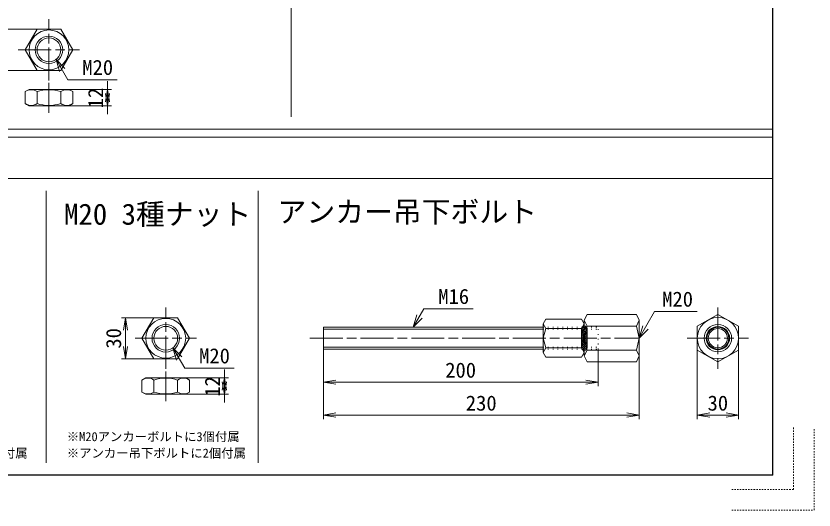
# Model space of a CAD drawing. Units: millimetres at full size, sheet at 1:2. Extents: x -630 to 630, y -446 to 446.
# Drawn here: x 49 to 630, y -446 to -86 of the extents above; entities that cross this region are included whole.
import ezdxf
from ezdxf.enums import TextEntityAlignment as Align

# ---------------------------------------------------------------- set-up
doc = ezdxf.new("R2010")
doc.units = ezdxf.units.MM
doc.header["$LTSCALE"] = 2
for name, pattern in [('CHAIN', [18.5, 12, -1.5, 3.5, -1.5]), ('DOTTED', [1.75, 0.25, -1.5]), ('USER1', [1, 0.5, -0.5])]:
    doc.linetypes.add(name, pattern=pattern)
for name, color, linetype, lineweight in [('0-0_レイヤ14', 7, 'Continuous', 13), ('0-1_レイヤ15', 3, 'USER1', 18), ('0-2_レイヤ0', 2, 'Continuous', 25)]:
    doc.layers.add(name, color=color, linetype=linetype, lineweight=lineweight)
doc.styles.add('ＭＳ ゴシック', font='')
doc.styles.get('ＭＳ ゴシック').set_extended_font_data('MS Gothic')

msp = doc.modelspace()

# ---------------------------------------------------------------- linework, layer by layer
at = {"layer": '0-0_レイヤ14', "lineweight": 18}
for p, q in [((249, -159), (249, 321)), ((-120, -168), (600, -168)), ((600, -174), (-600, -174)), ((-600, -204), (600, -204)), ((70.5, -411), (70.5, -213)), ((225, -411), (225, -213))]:
    msp.add_line(p, q, dxfattribs=at)
at = {"layer": '0-1_レイヤ15', "color": 2, "linetype": 'Continuous', "lineweight": 25}
for q in [(600, 360), (-600, -420)]:
    msp.add_line((600, -420), q, dxfattribs=at)
at = {"layer": '0-1_レイヤ15'}
for p, q in [((615, -430.5), (615, -385.5)), ((570, -430.5), (615, -430.5))]:
    msp.add_line(p, q, dxfattribs=at)
msp.add_lwpolyline([(570, -445.5), (630, -445.5), (630, -385.5)], dxfattribs=at)
at = {"layer": '0-2_レイヤ0', "color": 4, "linetype": 'CHAIN', "lineweight": 18}
for p, q in [((72.649, -132.623), (72.649, -87.982)), ((50.329, -110.302), (94.97, -110.302)), ((72.649, -134.372), (72.649, -156.084)), ((157.738, -342.719), (157.738, -298.078)), ((559.97, -297.982), (559.97, -342.623)), ((135.418, -320.399), (180.059, -320.399)), ((262.649, -320.302), (502.649, -320.302)), ((537.649, -320.302), (582.29, -320.302)), ((157.738, -344.469), (157.738, -366.18))]:
    msp.add_line(p, q, dxfattribs=at)
at = {"layer": '0-2_レイヤ0', "color": 4, "lineweight": 13}
for p, q in [((63.989, -95.302), (40.329, -95.302)), ((63.989, -125.302), (40.329, -125.302)), ((87.149, -139.084), (118.329, -139.084)), ((115.329, -139.084), (113.829, -148.084)), ((115.329, -139.084), (116.829, -148.084)), ((115.329, -151.084), (113.829, -142.084)), ((115.329, -151.084), (116.829, -142.084)), ((87.149, -151.084), (118.329, -151.084)), ((149.078, -305.399), (125.418, -305.399)), ((128.418, -305.399), (126.918, -314.399)), ((128.418, -305.399), (129.918, -314.399)), ((128.418, -305.399), (128.418, -335.399)), ((128.418, -335.399), (126.918, -326.399)), ((128.418, -335.399), (129.918, -326.399)), ((272.649, -328.302), (272.649, -379.302)), ((472.649, -328.302), (472.649, -355.302)), ((544.97, -328.962), (544.97, -379.302)), ((574.97, -328.962), (574.97, -379.302)), ((149.078, -335.399), (125.418, -335.399)), ((502.649, -333.293), (502.649, -379.302)), ((172.238, -349.18), (203.418, -349.18)), ((200.418, -349.18), (198.918, -358.18)), ((200.418, -361.18), (198.918, -352.18)), ((200.418, -349.18), (201.918, -358.18)), ((200.418, -361.18), (201.918, -352.18)), ((272.649, -352.302), (281.649, -350.802)), ((272.649, -352.302), (281.649, -353.802)), ((272.649, -352.302), (472.649, -352.302)), ((472.649, -352.302), (463.649, -350.802)), ((472.649, -352.302), (463.649, -353.802)), ((172.238, -361.18), (203.418, -361.18)), ((272.649, -376.302), (281.649, -374.802)), ((272.649, -376.302), (281.649, -377.802)), ((502.649, -376.302), (272.649, -376.302)), ((502.649, -376.302), (493.649, -374.802)), ((502.649, -376.302), (493.649, -377.802)), ((544.97, -376.302), (553.97, -374.802)), ((544.97, -376.302), (553.97, -377.802)), ((544.97, -376.302), (574.97, -376.302)), ((574.97, -376.302), (565.97, -374.802)), ((574.97, -376.302), (565.97, -377.802))]:
    msp.add_line(p, q, dxfattribs=at)
at = {"layer": '0-2_レイヤ0', "lineweight": 18}
for p, q in [((63.989, -95.302), (55.329, -110.302)), ((81.309, -95.302), (63.989, -95.302)), ((89.97, -110.302), (81.309, -95.302)), ((55.329, -110.302), (63.989, -125.302)), ((81.309, -125.302), (89.97, -110.302)), ((63.989, -125.302), (81.309, -125.302)), ((55.329, -140.712), (58.149, -139.084)), ((58.149, -139.084), (87.149, -139.084)), ((89.97, -140.712), (87.149, -139.084)), ((55.329, -149.455), (55.329, -140.712)), ((63.989, -149.455), (63.989, -140.712)), ((81.309, -149.455), (81.309, -140.712)), ((89.97, -149.455), (89.97, -140.712)), ((55.329, -149.455), (58.149, -151.084)), ((58.149, -151.084), (87.149, -151.084)), ((89.97, -149.455), (87.149, -151.084)), ((149.078, -305.399), (140.418, -320.399)), ((166.399, -305.399), (149.078, -305.399)), ((175.059, -320.399), (166.399, -305.399)), ((432.649, -309.91), (434.649, -306.446)), ((434.649, -306.446), (460.649, -306.446)), ((462.649, -309.91), (460.649, -306.446)), ((462.649, -307.312), (464.649, -302.982)), ((462.649, -333.293), (462.649, -307.312)), ((464.649, -302.982), (500.649, -302.982)), ((502.649, -307.312), (500.649, -302.982)), ((500.649, -311.642), (502.649, -307.312)), ((502.649, -333.293), (502.649, -307.312)), ((544.97, -311.642), (559.97, -302.982)), ((559.97, -302.982), (574.97, -311.642)), ((272.649, -312.302), (432.649, -312.302)), ((272.649, -328.302), (272.649, -312.302)), ((272.649, -313.802), (432.649, -313.802)), ((432.649, -309.91), (434.649, -313.374)), ((432.649, -330.695), (432.649, -309.91)), ((434.649, -313.374), (460.649, -313.374)), ((462.649, -309.91), (460.649, -313.374)), ((464.649, -311.642), (500.649, -311.642)), ((502.649, -320.302), (500.649, -311.642)), ((574.97, -311.642), (574.97, -328.962)), ((140.418, -320.399), (149.078, -335.399)), ((166.399, -335.399), (175.059, -320.399)), ((464.649, -328.962), (462.649, -320.302)), ((500.649, -328.962), (502.649, -320.302)), ((272.649, -326.802), (432.649, -326.802)), ((272.649, -328.302), (432.649, -328.302)), ((434.649, -334.159), (432.649, -330.695)), ((462.649, -330.695), (460.649, -327.23)), ((462.649, -333.293), (464.649, -328.962)), ((464.649, -328.962), (500.649, -328.962)), ((149.078, -335.399), (166.399, -335.399)), ((464.649, -337.623), (462.649, -333.293)), ((140.418, -350.808), (143.238, -349.18)), ((140.418, -359.552), (140.418, -350.808)), ((143.238, -349.18), (172.238, -349.18)), ((149.078, -359.552), (149.078, -350.808)), ((166.399, -359.552), (166.399, -350.808)), ((175.059, -350.808), (172.238, -349.18)), ((175.059, -359.552), (175.059, -350.808)), ((140.418, -359.552), (143.238, -361.18)), ((175.059, -359.552), (172.238, -361.18)), ((143.238, -361.18), (172.238, -361.18))]:
    msp.add_line(p, q, dxfattribs=at)
at = {"layer": '0-2_レイヤ0', "linetype": 'DOTTED', "lineweight": 18}
for p, q in [((432.649, -312.302), (472.649, -312.302)), ((432.649, -313.802), (472.649, -313.802)), ((472.649, -328.302), (472.649, -312.302)), ((432.649, -326.802), (472.649, -326.802)), ((432.649, -328.302), (472.649, -328.302))]:
    msp.add_line(p, q, dxfattribs=at)
at = {"layer": '0-2_レイヤ0', "color": 7, "lineweight": 18}
for p, q in [((462.93, -311.394), (460.649, -313.674)), ((463.913, -311.824), (460.649, -315.088)), ((464.51, -312.642), (460.649, -316.503)), ((460.649, -313.374), (460.649, -327.23)), ((464.649, -313.917), (460.649, -317.917)), ((464.649, -327.23), (464.649, -313.374)), ((464.649, -315.331), (460.649, -319.331)), ((464.649, -316.745), (460.649, -320.745)), ((464.649, -318.159), (460.649, -322.159)), ((464.649, -319.574), (460.649, -323.574)), ((464.649, -320.988), (460.649, -324.988)), ((464.649, -322.402), (460.649, -326.402)), ((464.649, -323.816), (460.717, -327.748)), ((464.649, -325.23), (461.235, -328.645)), ((464.649, -326.645), (462.132, -329.162))]:
    msp.add_line(p, q, dxfattribs=at)
at = {"layer": '0-2_レイヤ0', "color": 4, "lineweight": 13}
for points in [[(80.379, -126.146), (77.828, -117.227), (84.276, -123.896)], [(77.828, -117.227), (86.458, -132.175), (122.436, -132.175)], [(115.329, -133.084), (115.329, -139.084), (115.329, -151.084), (115.329, -157.084)], [(338.003, -312.302), (345.698, -298.975), (381.767, -298.975)], [(502.649, -320.302), (513.807, -300.976), (544.895, -300.976)], [(344.452, -305.633), (338.003, -312.302), (340.555, -303.383)], [(509.098, -313.633), (502.649, -320.302), (505.201, -311.383)], [(165.468, -336.243), (162.917, -327.324), (169.365, -333.993)], [(162.917, -327.324), (171.547, -342.271), (207.525, -342.271)], [(200.418, -343.18), (200.418, -349.18), (200.418, -361.18), (200.418, -367.18)]]:
    msp.add_lwpolyline(points, dxfattribs=at)
at = {"layer": '0-2_レイヤ0', "lineweight": 18}
for points in [[(462.649, -320.302), (464.649, -311.642), (462.649, -307.312)], [(432.649, -330.695), (434.649, -327.23), (432.649, -320.302), (434.649, -313.374)], [(434.649, -327.23), (460.649, -327.23), (462.649, -320.302), (460.649, -313.374)], [(544.97, -311.642), (544.97, -328.962), (559.97, -337.623), (574.97, -328.962)], [(434.649, -334.159), (460.649, -334.159), (462.649, -330.695)], [(464.649, -337.623), (500.649, -337.623), (502.649, -333.293), (500.649, -328.962)]]:
    msp.add_lwpolyline(points, dxfattribs=at)
at = {"layer": '0-2_レイヤ0', "color": 7, "lineweight": 18}
for centre, radius in [((72.649, -110.302), 14.5), ((72.649, -110.302), 10), ((157.738, -320.399), 14.5), ((559.97, -320.302), 15), ((157.738, -320.399), 10), ((559.97, -320.302), 10), ((559.97, -320.302), 8)]:
    msp.add_circle(centre, radius, dxfattribs=at)
at = {"layer": '0-2_レイヤ0', "lineweight": 18}
for centre, radius in [((72.649, -110.302), 8.647), ((157.738, -320.399), 8.647), ((559.97, -320.302), 8.5), ((559.97, -320.302), 7)]:
    msp.add_circle(centre, radius, dxfattribs=at)
for centre, radius, start, end in [((59.659, -147.04), 7.668, 55.61587, 124.38413), ((72.649, -168.033), 28.66, 72.41211, 107.58789), ((85.64, -147.04), 7.668, 55.61587, 124.38413), ((59.659, -143.127), 7.668, 235.61587, 304.38413), ((72.649, -122.134), 28.66, 252.41211, 287.58789), ((85.64, -143.127), 7.668, 235.61587, 304.38413), ((144.748, -357.136), 7.668, 55.61587, 124.38413), ((157.738, -378.129), 28.66, 72.41211, 107.58789), ((170.729, -357.136), 7.668, 55.61587, 124.38413), ((144.748, -353.224), 7.668, 235.61587, 304.38413), ((157.738, -332.231), 28.66, 252.41211, 287.58789), ((170.729, -353.224), 7.668, 235.61587, 304.38413)]:
    msp.add_arc(centre, radius, start, end, dxfattribs=at)
at = {"layer": '0-2_レイヤ0', "color": 7, "lineweight": 18}
for centre, start, end in [((462.649, -313.374), 0, 180), ((462.649, -327.23), 180, 0)]:
    msp.add_arc(centre, 2, start, end, dxfattribs=at)

# ---------------------------------------------------------------- texts
at = {"layer": '0-2_レイヤ0', "color": 4, "style": 'ＭＳ ゴシック'}
for s, p in [('M20', (96.936, -131.875)), ('M16', (356.267, -298.675)), ('M20', (519.395, -300.676)), ('M20', (182.025, -341.971)), ('200', (361.334, -352.385)), ('230', (376.334, -376.385)), ('30', (552.436, -376.385))]:
    msp.add_text(s, height=11, dxfattribs=at).set_placement(p, align=Align.BOTTOM_LEFT)
for s, p in [('12', (115.411, -152.907)), ('30', (128.5, -327.932)), ('12', (200.5, -363.003))]:
    msp.add_text(s, height=11, rotation=90, dxfattribs=at).set_placement(p, align=Align.BOTTOM_LEFT)
at = {"layer": '0-2_レイヤ0', "color": 7, "style": 'ＭＳ ゴシック'}
for s, height, p in [('M20 3種ナット', 15.4, (83.649, -242.302)), ('アンカー吊下ボルト', 15.4, (239.149, -240.578)), ('※M20アンカーボルトに3個付属', 6.598, (85.649, -397.302)), ('※M20アンカーボルトに1個付属', 6.598, (-68.851, -409.302)), ('※アンカー吊下ボルトに2個付属', 6.598, (85.649, -409.302))]:
    msp.add_text(s, height=height, dxfattribs=at).set_placement(p, align=Align.BOTTOM_LEFT)

doc.saveas('drawing.dxf')
